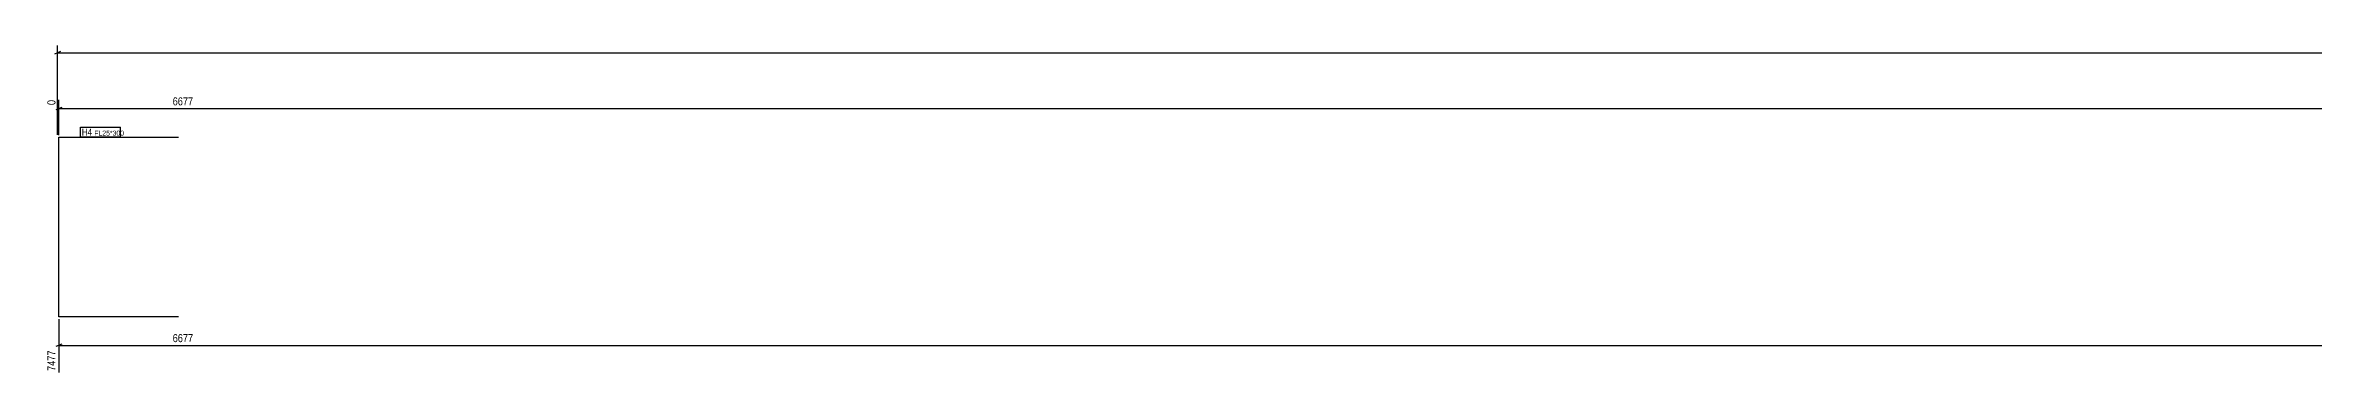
# Model space of a CAD drawing. Header units: millimetres. Extents: x 8 to 7582, y 10 to 566.
# Drawn here: x 8 to 3795, y 10 to 556 of the extents above; entities that cross this region are included whole.
import ezdxf

# ---------------------------------------------------------------- set-up
doc = ezdxf.new("R2010")
doc.units = ezdxf.units.MM
for name, color, linetype in [('MÅLSÆTNING', 7, 'Continuous'), ('STÅL', 7, 'Continuous'), ('TEKST', 7, 'Continuous')]:
    doc.layers.add(name, color=color, linetype=linetype)
doc.styles.add('Arial Narrow', font='ARIALN.TTF', dxfattribs={"height": 0.2})

msp = doc.modelspace()

# ---------------------------------------------------------------- linework, layer by layer
at = {"layer": 'MÅLSÆTNING', "color": 7, "linetype": 'Continuous'}
for p, q in [((33.2, 545.7), (22.7, 541.5)), ((28, 543.6), (7506.6, 543.6)), ((30.1, 406.5), (30.1, 465.1)), ((35.4, 452.7), (24.9, 448.5)), ((30.1, 450.6), (6707.2, 450.6)), ((30.1, 99.5), (30.1, 10.5)), ((35.4, 57.8), (24.9, 53.6)), ((30.1, 55.7), (6707.2, 55.7))]:
    msp.add_line(p, q, dxfattribs=at)
at = {"layer": 'STÅL', "color": 2, "linetype": 'Continuous'}
for p, q in [((30.1, 103), (30.1, 403)), ((30.1, 403), (230.1, 403)), ((230.1, 103), (30.1, 103))]:
    msp.add_line(p, q, dxfattribs=at)

# ---------------------------------------------------------------- next in the draw order: wipeouts: each hides what was drawn before it
at = {"color": 0, "linetype": 'Continuous'}
for points in [[(27.3, 467.9), (7.7, 467.9), (7.7, 453.7), (27.3, 453.7)], [(27.3, 50), (7.7, 50), (7.7, 10.2), (27.3, 10.2)]]:
    msp.add_wipeout(points, dxfattribs=at).dxf.layer = 'MÅLSÆTNING'
at = {"color": 0}
for points, layer in [([(6519.8, 453.2), (6519.8, 472.8), (217.5, 472.8), (217.5, 453.2)], 'MÅLSÆTNING'), ([(6519.8, 58.3), (6519.8, 77.9), (217.5, 77.9), (217.5, 58.3)], 'MÅLSÆTNING'), ([(85.8, 405.5), (85.8, 417.7), (68.6, 417.7), (68.6, 405.5)], 'TEKST')]:
    msp.add_wipeout(points, dxfattribs=at).dxf.layer = layer

# ---------------------------------------------------------------- next in the draw order: linework, layer by layer
at = {"layer": 'MÅLSÆTNING', "color": 7, "linetype": 'Continuous'}
msp.add_line((28, 406.8), (28, 556), dxfattribs=at)

# ---------------------------------------------------------------- next in the draw order: texts
at = {"layer": 'MÅLSÆTNING', "color": 3, "linetype": 'Continuous', "style": 'Arial Narrow'}
for s, height, p in [('0', 13.4, (24.5, 456.5)), ('7477', 13.36, (24.5, 13))]:
    msp.add_text(s, height=height, rotation=90.0002, dxfattribs=at).set_placement(p)
at = {"layer": 'MÅLSÆTNING', "color": 3, "style": 'Arial Narrow'}
for p in [(220.3, 456), (220.3, 61.1)]:
    msp.add_text('6677', height=13.36, dxfattribs=at).set_placement(p)

# ---------------------------------------------------------------- next in the draw order: wipeouts: each hides what was drawn before it
at = {"color": 0}
msp.add_wipeout([(85.8, 405.5), (85.8, 417.7), (68.6, 417.7), (68.6, 405.5)], dxfattribs=at).dxf.layer = 'TEKST'

# ---------------------------------------------------------------- next in the draw order: linework, layer by layer
at = {"layer": 'TEKST', "color": 7, "linetype": 'Continuous'}
msp.add_line((66.5, 403.4), (66.5, 419.8), dxfattribs=at)

# ---------------------------------------------------------------- next in the draw order: wipeouts: each hides what was drawn before it
at = {"color": 0}
msp.add_wipeout([(131, 405.5), (131, 414.2), (89.4, 414.2), (89.4, 405.5)], dxfattribs=at).dxf.layer = 'TEKST'

# ---------------------------------------------------------------- next in the draw order: wipeouts: each hides what was drawn before it
msp.add_wipeout([(131, 405.5), (131, 414.2), (89.4, 414.2), (89.4, 405.5)], dxfattribs=at).dxf.layer = 'TEKST'

# ---------------------------------------------------------------- next in the draw order: linework, layer by layer
at = {"layer": 'TEKST', "color": 7, "linetype": 'Continuous'}
for p, q in [((66.5, 419.8), (133.1, 419.8)), ((133.1, 403.4), (133.1, 419.8)), ((66.5, 403.4), (133.1, 403.4))]:
    msp.add_line(p, q, dxfattribs=at)

# ---------------------------------------------------------------- next in the draw order: texts
at = {"layer": 'TEKST', "color": 3, "style": 'Arial Narrow'}
for s, height, p in [('H4', 11.69, (68.6, 405.5)), ('FL25*300', 8.35, (89.4, 405.5))]:
    msp.add_text(s, height=height, dxfattribs=at).set_placement(p)

doc.saveas('drawing.dxf')
